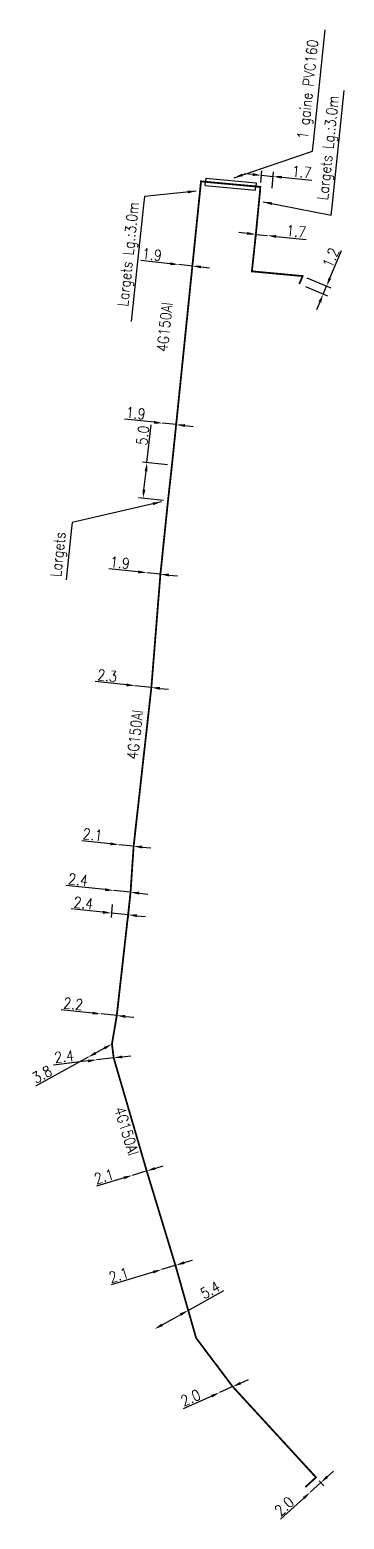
# Model space of a CAD drawing. Header units: millimetres. Extents: x 80993 to 81985, y 144000 to 145002.
# Drawn here: x 81684.7 to 81728.5, y 144663.4 to 144870.7 of the extents above; entities that cross this region are included whole.
import ezdxf

# ---------------------------------------------------------------- set-up
doc = ezdxf.new("R2010")
doc.units = ezdxf.units.MM
doc.header["$PDMODE"] = 34
doc.linetypes.add('B_ST_AL', pattern=[2000, 1000, 1000])
doc.layers.get('Defpoints').update_dxf_attribs({"linetype": 'CONTINUOUS'})
for name, color, linetype in [('B_110', 1, 'CONTINUOUS'), ('B_400', 7, 'CONTINUOUS'), ('B_420', 7, 'CONTINUOUS')]:
    doc.layers.add(name, color=color, linetype=linetype)
doc.styles.get("Standard").update_dxf_attribs({"font": 'romans.shx', "width": 0.85})
doc.dimstyles.get("Standard").update_dxf_attribs({"dimtxt": 1.5, "dimasz": 1.2, "dimexe": 0.625, "dimexo": 0.625, "dimgap": 0.25, "dimtad": 1, "dimdec": 1, "dimzin": 0, "dimdsep": 46, "dimtxsty": 'Standard', "dimcen": -0.5, "dimadec": 0, "dimazin": 0, "dimtfac": 1, "dimtdec": 1, "dimtmove": 0, "dimatfit": 3, "dimfxl": 0, "dimtolj": 1, "dimtzin": 0, "dimarcsym": 0})

# ---------------------------------------------------------------- blocks, each defined once
blk = doc.blocks.new('*D476')
at = {"layer": 'B_110', "color": 0, "linetype": 'Continuous', "lineweight": -2, "transparency": 16777216}
for p, q in [((81706.81, 144692.43), (81711.77, 144695.18)), ((81703.18, 144690.42), (81705.76, 144691.85))]:
    blk.add_line(p, q, dxfattribs=at)
at = {"layer": 'B_110', "color": 0, "linetype": 'Continuous', "transparency": 16777216}
for points in [[(81705.67, 144692.02), (81705.86, 144691.67), (81706.81, 144692.43)], [(81703.09, 144690.59), (81703.28, 144690.24), (81702.13, 144689.83)]]:
    blk.add_solid(points, dxfattribs=at)
at = {"layer": 'Defpoints', "color": 0, "linetype": 'Continuous', "transparency": 16777216}
for p in [(81706.81, 144692.43), (81706.81, 144692.43), (81702.13, 144689.83)]:
    blk.add_point(p, dxfattribs=at)
at = {"layer": 'B_110', "color": 0, "linetype": 'Continuous', "transparency": 16777216, "insert": (81709.87, 144695.27), "char_height": 1.5, "attachment_point": 5, "rotation": 29.0399}
blk.add_mtext('\\A1;5.4', dxfattribs=at)
blk = doc.blocks.new('*D477')
at = {"layer": 'B_110', "color": 0, "linetype": 'Continuous', "lineweight": -2, "transparency": 16777216}
for p, q in [((81705.11, 144698.72), (81703.1, 144698.11)), ((81706.26, 144699.07), (81707.41, 144699.42)), ((81701.95, 144697.76), (81696.09, 144695.97))]:
    blk.add_line(p, q, dxfattribs=at)
at = {"layer": 'B_110', "color": 0, "linetype": 'Continuous', "transparency": 16777216}
for points in [[(81701.89, 144697.95), (81702.01, 144697.57), (81703.1, 144698.11)], [(81706.2, 144699.26), (81706.32, 144698.88), (81705.11, 144698.72)]]:
    blk.add_solid(points, dxfattribs=at)
at = {"layer": 'Defpoints', "color": 0, "linetype": 'Continuous', "transparency": 16777216}
for p in [(81703.1, 144698.11), (81705.11, 144698.72), (81705.11, 144698.72)]:
    blk.add_point(p, dxfattribs=at)
at = {"layer": 'B_110', "color": 0, "linetype": 'Continuous', "transparency": 16777216, "insert": (81697.14, 144697.34), "char_height": 1.5, "attachment_point": 5, "rotation": 16.9431}
blk.add_mtext('\\A1;2.1', dxfattribs=at)
blk = doc.blocks.new('*D478')
at = {"layer": 'B_110', "color": 0, "linetype": 'Continuous', "lineweight": -2, "transparency": 16777216}
for p, q in [((81702.17, 144712.19), (81703.32, 144712.54)), ((81697.87, 144710.88), (81694.04, 144709.71)), ((81701.03, 144711.84), (81699.02, 144711.22)), ((81699.2, 144710.63), (81699.2, 144710.63)), ((81701.21, 144711.24), (81701.21, 144711.24))]:
    blk.add_line(p, q, dxfattribs=at)
at = {"layer": 'B_110', "color": 0, "linetype": 'Continuous', "transparency": 16777216}
for points in [[(81702.12, 144712.38), (81702.23, 144712), (81701.03, 144711.84)], [(81697.81, 144711.07), (81697.93, 144710.68), (81699.02, 144711.22)]]:
    blk.add_solid(points, dxfattribs=at)
at = {"layer": 'Defpoints', "color": 0, "linetype": 'Continuous', "transparency": 16777216}
for p in [(81699.02, 144711.22), (81701.03, 144711.84), (81701.03, 144711.84)]:
    blk.add_point(p, dxfattribs=at)
at = {"layer": 'B_110', "color": 0, "linetype": 'Continuous', "transparency": 16777216, "insert": (81695.09, 144711.07), "char_height": 1.5, "attachment_point": 5, "rotation": 16.9431}
blk.add_mtext('\\A1;2.1', dxfattribs=at)
blk = doc.blocks.new('*D479')
at = {"layer": 'B_110', "color": 0, "linetype": 'Continuous', "lineweight": -2, "transparency": 16777216}
for p, q in [((81692.85, 144727.15), (81688.05, 144726.58)), ((81696.43, 144727.58), (81694.05, 144727.3)), ((81697.62, 144727.73), (81698.81, 144727.87))]:
    blk.add_line(p, q, dxfattribs=at)
at = {"layer": 'B_110', "color": 0, "linetype": 'Continuous', "transparency": 16777216}
for points in [[(81692.83, 144727.35), (81692.88, 144726.95), (81694.05, 144727.3)], [(81697.6, 144727.92), (81697.64, 144727.53), (81696.43, 144727.58)]]:
    blk.add_solid(points, dxfattribs=at)
at = {"layer": 'Defpoints', "color": 0, "linetype": 'Continuous', "transparency": 16777216}
for p in [(81694.05, 144727.3), (81696.43, 144727.58), (81696.43, 144727.58)]:
    blk.add_point(p, dxfattribs=at)
at = {"layer": 'B_110', "color": 0, "linetype": 'Continuous', "transparency": 16777216, "insert": (81689.53, 144727.76), "char_height": 1.5, "attachment_point": 5, "rotation": 6.8434}
blk.add_mtext('\\A1;2.4', dxfattribs=at)
blk = doc.blocks.new('*D480')
at = {"layer": 'B_110', "color": 0, "linetype": 'Continuous', "lineweight": -2, "transparency": 16777216}
for p, q in [((81693.47, 144733.82), (81689.12, 144734.26)), ((81696.86, 144733.47), (81694.67, 144733.69)), ((81698.05, 144733.35), (81699.24, 144733.23))]:
    blk.add_line(p, q, dxfattribs=at)
at = {"layer": 'B_110', "color": 0, "linetype": 'Continuous', "transparency": 16777216}
for points in [[(81693.49, 144734.02), (81693.45, 144733.62), (81694.67, 144733.69)], [(81698.07, 144733.55), (81698.03, 144733.15), (81696.86, 144733.47)]]:
    blk.add_solid(points, dxfattribs=at)
at = {"layer": 'Defpoints', "color": 0, "linetype": 'Continuous', "transparency": 16777216}
for p in [(81694.67, 144733.69), (81696.86, 144733.47), (81696.86, 144733.47)]:
    blk.add_point(p, dxfattribs=at)
at = {"layer": 'B_110', "color": 0, "linetype": 'Continuous', "transparency": 16777216, "insert": (81690.8, 144735.1), "char_height": 1.5, "attachment_point": 5, "rotation": 354.1475}
blk.add_mtext('\\A1;2.2', dxfattribs=at)
blk = doc.blocks.new('*D481')
at = {"layer": 'B_110', "color": 0, "linetype": 'Continuous', "lineweight": -2, "transparency": 16777216}
for p, q in [((81694.93, 144747.86), (81690.52, 144748.31)), ((81696.24, 144748.94), (81696.06, 144747.11)), ((81698.46, 144747.5), (81696.12, 144747.74)), ((81698.58, 144748.7), (81698.39, 144746.87)), ((81699.65, 144747.37), (81700.84, 144747.25))]:
    blk.add_line(p, q, dxfattribs=at)
at = {"layer": 'B_110', "color": 0, "linetype": 'Continuous', "transparency": 16777216}
for points in [[(81694.95, 144748.06), (81694.9, 144747.66), (81696.12, 144747.74)], [(81699.67, 144747.57), (81699.63, 144747.17), (81698.46, 144747.5)]]:
    blk.add_solid(points, dxfattribs=at)
at = {"layer": 'Defpoints', "color": 0, "linetype": 'Continuous', "transparency": 16777216}
for p in [(81696.31, 144749.56), (81698.64, 144749.32), (81698.46, 144747.5)]:
    blk.add_point(p, dxfattribs=at)
at = {"layer": 'B_110', "color": 0, "linetype": 'Continuous', "transparency": 16777216, "insert": (81692.23, 144749.14), "char_height": 1.5, "attachment_point": 5, "rotation": 354.1475}
blk.add_mtext('\\A1;2.4', dxfattribs=at)
blk = doc.blocks.new('*D482')
at = {"layer": 'B_110', "color": 0, "linetype": 'Continuous', "lineweight": -2, "transparency": 16777216}
for p, q in [((81695.25, 144751), (81689.77, 144751.56)), ((81696.38, 144750.26), (81696.38, 144750.26)), ((81698.78, 144750.64), (81696.44, 144750.88)), ((81698.71, 144750.02), (81698.71, 144750.02)), ((81699.97, 144750.52), (81701.17, 144750.39))]:
    blk.add_line(p, q, dxfattribs=at)
at = {"layer": 'B_110', "color": 0, "linetype": 'Continuous', "transparency": 16777216}
for points in [[(81695.27, 144751.2), (81695.23, 144750.8), (81696.44, 144750.88)], [(81699.99, 144750.71), (81699.95, 144750.32), (81698.78, 144750.64)]]:
    blk.add_solid(points, dxfattribs=at)
at = {"layer": 'Defpoints', "color": 0, "linetype": 'Continuous', "transparency": 16777216}
for p in [(81696.44, 144750.88), (81698.78, 144750.64), (81698.78, 144750.64)]:
    blk.add_point(p, dxfattribs=at)
at = {"layer": 'B_110', "color": 0, "linetype": 'Continuous', "transparency": 16777216, "insert": (81691.48, 144752.39), "char_height": 1.5, "attachment_point": 5, "rotation": 354.1475}
blk.add_mtext('\\A1;2.4', dxfattribs=at)
blk = doc.blocks.new('*D483')
at = {"layer": 'B_110', "color": 0, "linetype": 'Continuous', "lineweight": -2, "transparency": 16777216}
for p, q in [((81695.98, 144757.38), (81692, 144757.8)), ((81697.11, 144756.64), (81697.11, 144756.64)), ((81699.21, 144757.05), (81697.17, 144757.26)), ((81699.15, 144756.43), (81699.15, 144756.43)), ((81700.41, 144756.92), (81701.6, 144756.8))]:
    blk.add_line(p, q, dxfattribs=at)
at = {"layer": 'B_110', "color": 0, "linetype": 'Continuous', "transparency": 16777216}
for points in [[(81696, 144757.58), (81695.96, 144757.18), (81697.17, 144757.26)], [(81700.43, 144757.12), (81700.39, 144756.72), (81699.21, 144757.05)]]:
    blk.add_solid(points, dxfattribs=at)
at = {"layer": 'Defpoints', "color": 0, "linetype": 'Continuous', "transparency": 16777216}
for p in [(81697.17, 144757.26), (81699.21, 144757.05), (81699.21, 144757.05)]:
    blk.add_point(p, dxfattribs=at)
at = {"layer": 'B_110', "color": 0, "linetype": 'Continuous', "transparency": 16777216, "insert": (81693.49, 144758.65), "char_height": 1.5, "attachment_point": 5, "rotation": 354.0748}
blk.add_mtext('\\A1;2.1', dxfattribs=at)
blk = doc.blocks.new('*D484')
at = {"layer": 'B_110', "color": 0, "linetype": 'Continuous', "lineweight": -2, "transparency": 16777216}
for p, q in [((81698.2, 144779.51), (81693.85, 144779.96)), ((81701.68, 144779.15), (81699.39, 144779.38)), ((81702.87, 144779.02), (81704.06, 144778.9))]:
    blk.add_line(p, q, dxfattribs=at)
at = {"layer": 'B_110', "color": 0, "linetype": 'Continuous', "transparency": 16777216}
for points in [[(81698.22, 144779.71), (81698.18, 144779.31), (81699.39, 144779.38)], [(81702.89, 144779.22), (81702.85, 144778.82), (81701.68, 144779.15)]]:
    blk.add_solid(points, dxfattribs=at)
at = {"layer": 'Defpoints', "color": 0, "linetype": 'Continuous', "transparency": 16777216}
for p in [(81699.39, 144779.38), (81701.68, 144779.15), (81701.68, 144779.15)]:
    blk.add_point(p, dxfattribs=at)
at = {"layer": 'B_110', "color": 0, "linetype": 'Continuous', "transparency": 16777216, "insert": (81695.53, 144780.79), "char_height": 1.5, "attachment_point": 5, "rotation": 354.0748}
blk.add_mtext('\\A1;2.3', dxfattribs=at)
blk = doc.blocks.new('*D485')
at = {"layer": 'B_110', "color": 0, "linetype": 'Continuous', "lineweight": -2, "transparency": 16777216}
for p, q in [((81699.85, 144795.24), (81695.75, 144795.67)), ((81701.11, 144795.74), (81701.11, 144795.74)), ((81703, 144795.54), (81703, 144795.54)), ((81702.94, 144794.92), (81701.05, 144795.12)), ((81704.13, 144794.8), (81705.32, 144794.67))]:
    blk.add_line(p, q, dxfattribs=at)
at = {"layer": 'B_110', "color": 0, "linetype": 'Continuous', "transparency": 16777216}
for points in [[(81699.87, 144795.44), (81699.83, 144795.04), (81701.05, 144795.12)], [(81704.15, 144794.99), (81704.11, 144794.6), (81702.94, 144794.92)]]:
    blk.add_solid(points, dxfattribs=at)
at = {"layer": 'Defpoints', "color": 0, "linetype": 'Continuous', "transparency": 16777216}
for p in [(81701.05, 144795.12), (81702.94, 144794.92), (81702.94, 144794.92)]:
    blk.add_point(p, dxfattribs=at)
at = {"layer": 'B_110', "color": 0, "linetype": 'Continuous', "transparency": 16777216, "insert": (81697.31, 144796.51), "char_height": 1.5, "attachment_point": 5, "rotation": 354.0748}
blk.add_mtext('\\A1;1.9', dxfattribs=at)
blk = doc.blocks.new('*D486')
at = {"layer": 'B_110', "color": 0, "linetype": 'Continuous', "lineweight": -2, "transparency": 16777216}
for p, q in [((81702.05, 144816.06), (81697.94, 144816.48)), ((81705.13, 144815.74), (81703.24, 144815.93)), ((81706.33, 144815.61), (81707.52, 144815.49))]:
    blk.add_line(p, q, dxfattribs=at)
at = {"layer": 'B_110', "color": 0, "linetype": 'Continuous', "transparency": 16777216}
for points in [[(81702.07, 144816.26), (81702.03, 144815.86), (81703.24, 144815.93)], [(81706.35, 144815.81), (81706.31, 144815.41), (81705.13, 144815.74)]]:
    blk.add_solid(points, dxfattribs=at)
at = {"layer": 'Defpoints', "color": 0, "linetype": 'Continuous', "transparency": 16777216}
for p in [(81703.24, 144815.93), (81705.13, 144815.74), (81705.13, 144815.74)]:
    blk.add_point(p, dxfattribs=at)
at = {"layer": 'B_110', "color": 0, "linetype": 'Continuous', "transparency": 16777216, "insert": (81699.5, 144817.33), "char_height": 1.5, "attachment_point": 5, "rotation": 354.0833}
blk.add_mtext('\\A1;1.9', dxfattribs=at)
blk = doc.blocks.new('*D487')
at = {"layer": 'B_110', "color": 0, "linetype": 'Continuous', "lineweight": -2, "transparency": 16777216}
for p, q in [((81704.31, 144838.14), (81700.2, 144838.57)), ((81707.39, 144837.82), (81705.5, 144838.02)), ((81708.59, 144837.69), (81709.78, 144837.57))]:
    blk.add_line(p, q, dxfattribs=at)
at = {"layer": 'B_110', "color": 0, "linetype": 'Continuous', "transparency": 16777216}
for points in [[(81704.33, 144838.34), (81704.29, 144837.94), (81705.5, 144838.02)], [(81708.61, 144837.89), (81708.57, 144837.5), (81707.39, 144837.82)]]:
    blk.add_solid(points, dxfattribs=at)
at = {"layer": 'Defpoints', "color": 0, "linetype": 'Continuous', "transparency": 16777216}
for p in [(81705.5, 144838.02), (81707.39, 144837.82), (81707.39, 144837.82)]:
    blk.add_point(p, dxfattribs=at)
at = {"layer": 'B_110', "color": 0, "linetype": 'Continuous', "transparency": 16777216, "insert": (81701.77, 144839.42), "char_height": 1.5, "attachment_point": 5, "rotation": 354.0128}
blk.add_mtext('\\A1;1.9', dxfattribs=at)
blk = doc.blocks.new('*D488')
at = {"layer": 'B_110', "color": 0, "linetype": 'Continuous', "lineweight": -2, "transparency": 16777216}
for p, q in [((81715.03, 144842.36), (81713.84, 144842.49)), ((81716.23, 144842.23), (81717.87, 144842.06)), ((81719.06, 144841.93), (81723.23, 144841.49))]:
    blk.add_line(p, q, dxfattribs=at)
at = {"layer": 'B_110', "color": 0, "linetype": 'Continuous', "transparency": 16777216}
for points in [[(81715.06, 144842.56), (81715.01, 144842.16), (81716.23, 144842.23)], [(81719.08, 144842.13), (81719.04, 144841.73), (81717.87, 144842.06)]]:
    blk.add_solid(points, dxfattribs=at)
at = {"layer": 'Defpoints', "color": 0, "linetype": 'Continuous', "transparency": 16777216}
for p in [(81716.23, 144842.23), (81716.23, 144842.23), (81717.87, 144842.06)]:
    blk.add_point(p, dxfattribs=at)
at = {"layer": 'B_110', "color": 0, "linetype": 'Continuous', "transparency": 16777216, "insert": (81721.85, 144842.64), "char_height": 1.5, "attachment_point": 5, "rotation": 353.9133}
blk.add_mtext('\\A1;1.7', dxfattribs=at)
blk = doc.blocks.new('*D489')
at = {"layer": 'B_110', "color": 0, "linetype": 'Continuous', "lineweight": -2, "transparency": 16777216}
for p, q in [((81713.01, 144681.81), (81711.18, 144680.99)), ((81714.1, 144682.3), (81715.2, 144682.79)), ((81710.09, 144680.49), (81706.11, 144678.7))]:
    blk.add_line(p, q, dxfattribs=at)
at = {"layer": 'B_110', "color": 0, "linetype": 'Continuous', "transparency": 16777216}
for points in [[(81714.02, 144682.48), (81714.18, 144682.12), (81713.01, 144681.81)], [(81710.01, 144680.67), (81710.17, 144680.31), (81711.18, 144680.99)]]:
    blk.add_solid(points, dxfattribs=at)
at = {"layer": 'Defpoints', "color": 0, "linetype": 'Continuous', "transparency": 16777216}
for p in [(81713.01, 144681.81), (81713.01, 144681.81), (81711.18, 144680.99)]:
    blk.add_point(p, dxfattribs=at)
at = {"layer": 'B_110', "color": 0, "linetype": 'Continuous', "transparency": 16777216, "insert": (81707.14, 144680.26), "char_height": 1.5, "attachment_point": 5, "rotation": 24.2716}
blk.add_mtext('\\A1;2.0', dxfattribs=at)
blk = doc.blocks.new('*D490')
at = {"layer": 'B_110', "color": 0, "linetype": 'Continuous', "lineweight": -2, "transparency": 16777216}
for p, q in [((81692.86, 144727.67), (81685.56, 144723.65)), ((81695.14, 144728.92), (81693.91, 144728.25))]:
    blk.add_line(p, q, dxfattribs=at)
at = {"layer": 'B_110', "color": 0, "linetype": 'Continuous', "transparency": 16777216}
for points in [[(81695.04, 144729.1), (81695.23, 144728.75), (81696.19, 144729.5)], [(81693.81, 144728.42), (81694.01, 144728.07), (81692.86, 144727.67)]]:
    blk.add_solid(points, dxfattribs=at)
at = {"layer": 'Defpoints', "color": 0, "linetype": 'Continuous', "transparency": 16777216}
for p in [(81696.19, 144729.5), (81696.19, 144729.5), (81692.86, 144727.67)]:
    blk.add_point(p, dxfattribs=at)
at = {"layer": 'B_110', "color": 0, "linetype": 'Continuous', "transparency": 16777216, "insert": (81686.46, 144725.29), "char_height": 1.5, "attachment_point": 5, "rotation": 28.8135}
blk.add_mtext('\\A1;3.8', dxfattribs=at)
blk = doc.blocks.new('*D491')
at = {"layer": 'B_110', "color": 0, "linetype": 'Continuous', "lineweight": -2, "transparency": 16777216}
for p, q in [((81726.17, 144669.25), (81727.05, 144670.06)), ((81725.28, 144668.45), (81723.8, 144667.1)), ((81725.03, 144668.72), (81725.7, 144667.98)), ((81722.91, 144666.29), (81719.67, 144663.35))]:
    blk.add_line(p, q, dxfattribs=at)
at = {"layer": 'B_110', "color": 0, "linetype": 'Continuous', "transparency": 16777216}
for points in [[(81726.03, 144669.4), (81726.3, 144669.11), (81725.28, 144668.45)], [(81722.77, 144666.44), (81723.04, 144666.15), (81723.8, 144667.1)]]:
    blk.add_solid(points, dxfattribs=at)
at = {"layer": 'Defpoints', "color": 0, "linetype": 'Continuous', "transparency": 16777216}
for p in [(81724.61, 144669.18), (81723.8, 144667.1), (81725.28, 144668.45)]:
    blk.add_point(p, dxfattribs=at)
at = {"layer": 'B_110', "color": 0, "linetype": 'Continuous', "transparency": 16777216, "insert": (81720.18, 144665.16), "char_height": 1.5, "attachment_point": 5, "rotation": 42.2632}
blk.add_mtext('\\A1;2.0', dxfattribs=at)
blk = doc.blocks.new('*D492')
at = {"layer": 'B_110', "color": 0, "linetype": 'Continuous', "lineweight": -2, "transparency": 16777216}
for p, q in [((81715.81, 144850.56), (81714.62, 144850.67)), ((81716.91, 144849.46), (81717.06, 144851.07)), ((81717, 144850.45), (81718.65, 144850.29)), ((81718.49, 144848.67), (81718.71, 144850.92)), ((81719.84, 144850.18), (81724.01, 144849.79))]:
    blk.add_line(p, q, dxfattribs=at)
at = {"layer": 'B_110', "color": 0, "linetype": 'Continuous', "transparency": 16777216}
for points in [[(81715.83, 144850.76), (81715.79, 144850.36), (81717, 144850.45)], [(81719.86, 144850.38), (81719.82, 144849.98), (81718.65, 144850.29)]]:
    blk.add_solid(points, dxfattribs=at)
at = {"layer": 'Defpoints', "color": 0, "linetype": 'Continuous', "transparency": 16777216}
for p in [(81717, 144850.45), (81716.85, 144848.84), (81718.44, 144848.05)]:
    blk.add_point(p, dxfattribs=at)
at = {"layer": 'B_110', "color": 0, "linetype": 'Continuous', "transparency": 16777216, "insert": (81722.62, 144850.92), "char_height": 1.5, "attachment_point": 5, "rotation": 354.5937}
blk.add_mtext('\\A1;1.7', dxfattribs=at)
blk = doc.blocks.new('*D493')
at = {"layer": 'B_110', "color": 0, "linetype": 'Continuous', "lineweight": -2, "transparency": 16777216}
for p, q in [((81726.55, 144836.12), (81728.17, 144839.98)), ((81723.15, 144834.95), (81726.19, 144833.67)), ((81723.32, 144836.18), (81726.66, 144834.77)), ((81725.61, 144833.91), (81726.08, 144835.02)), ((81725.15, 144832.8), (81724.68, 144831.7))]:
    blk.add_line(p, q, dxfattribs=at)
at = {"layer": 'B_110', "color": 0, "linetype": 'Continuous', "transparency": 16777216}
for points in [[(81726.36, 144836.2), (81726.73, 144836.04), (81726.08, 144835.02)], [(81724.96, 144832.88), (81725.33, 144832.73), (81725.61, 144833.91)]]:
    blk.add_solid(points, dxfattribs=at)
at = {"layer": 'Defpoints', "color": 0, "linetype": 'Continuous', "transparency": 16777216}
for p in [(81722.58, 144835.19), (81722.75, 144836.42), (81726.08, 144835.02)]:
    blk.add_point(p, dxfattribs=at)
at = {"layer": 'B_110', "color": 0, "linetype": 'Continuous', "transparency": 16777216, "insert": (81726.67, 144838.99), "char_height": 1.5, "attachment_point": 5, "rotation": 67.1329}
blk.add_mtext('\\A1;1.2', dxfattribs=at)
blk = doc.blocks.new('*D494')
at = {"layer": 'B_420', "color": 0, "linetype": 'Continuous', "lineweight": -2, "transparency": 16777216}
for p, q in [((81701.07, 144810.46), (81701.65, 144815.71)), ((81703.91, 144810.14), (81700.45, 144810.53)), ((81700.65, 144806.68), (81700.94, 144809.26)), ((81703.37, 144805.17), (81699.9, 144805.56))]:
    blk.add_line(p, q, dxfattribs=at)
at = {"layer": 'B_420', "color": 0, "linetype": 'Continuous', "transparency": 16777216}
for points in [[(81700.74, 144809.29), (81701.13, 144809.24), (81701.07, 144810.46)], [(81700.45, 144806.7), (81700.85, 144806.66), (81700.52, 144805.49)]]:
    blk.add_solid(points, dxfattribs=at)
at = {"layer": 'Defpoints', "color": 0, "linetype": 'Continuous', "transparency": 16777216}
for p in [(81704.54, 144810.07), (81700.52, 144805.49), (81703.99, 144805.1)]:
    blk.add_point(p, dxfattribs=at)
at = {"layer": 'B_420', "color": 0, "linetype": 'Continuous', "transparency": 16777216, "insert": (81700.48, 144814.24), "char_height": 1.5, "attachment_point": 5, "rotation": 83.701}
blk.add_mtext('\\A1;5.0', dxfattribs=at)

msp = doc.modelspace()

# ---------------------------------------------------------------- linework, layer by layer
at = {"layer": 'B_110', "linetype": 'B_ST_AL', "flags": 128}
msp.add_lwpolyline([(81722.28, 144835.31, 0.25, 0.25, 0), (81722.75, 144836.42, 0.25, 0.25, 0), (81715.68, 144837.08, 0.25, 0.25, 0), (81716.23, 144842.23, 0.25, 0.25, 0), (81716.52, 144845.23, 0.25, 0.25, 0), (81716.81, 144848.21, 0.25, 0.25, 0), (81716.81, 144848.21, 0.25, 0.25, 0), (81716.85, 144848.84, 0.25, 0.25, 0), (81709.23, 144849.54, 0.25, 0.25, 0), (81708.59, 144849.61, 0.25, 0.25, 0), (81708.29, 144846.62, 0.25, 0.25, 0), (81707.39, 144837.82, 0.25, 0.25, 0), (81705.13, 144815.74, 0.25, 0.25, 0), (81704.54, 144810.07, 0.25, 0.25, 0), (81703.99, 144805.1, 0.25, 0.25, 0), (81702.94, 144794.92, 0.25, 0.25, 0), (81701.68, 144779.15, 0.25, 0.25, 0), (81699.21, 144757.05, 0.25, 0.25, 0), (81698.78, 144750.64, 0.25, 0.25, 0), (81698.64, 144749.32, 0.25, 0.25, 0), (81696.86, 144733.47, 0.25, 0.25, 0), (81696.19, 144729.5, 0.25, 0.25, 0), (81696.43, 144727.58, 0.25, 0.25, 0), (81696.43, 144727.58, 0.25, 0.25, 0), (81701.03, 144711.84, 0.25, 0.25, 0), (81705.03, 144698.7, 0.25, 0.25, 0), (81706.81, 144692.43, 0.25, 0.25, 0), (81707.91, 144688.58, 0.25, 0.25, 0), (81713.01, 144681.81, 0.25, 0.25, 0), (81724.61, 144669.18, 0.25, 0.25, 0), (81723.13, 144667.83, 0, 0, 0)], format="xyseb", dxfattribs=at)
at = {"layer": 'B_400', "color": 7, "linetype": 'CONTINUOUS'}
for p, q in [((81709.19, 144849.05), (81709.23, 144849.54)), ((81709.28, 144850.04), (81709.23, 144849.54)), ((81709.28, 144850.04), (81716.29, 144849.39)), ((81716.29, 144849.39), (81716.25, 144848.89)), ((81709.19, 144849.05), (81716.2, 144848.4)), ((81716.2, 144848.4), (81716.25, 144848.89))]:
    msp.add_line(p, q, dxfattribs=at)

# ---------------------------------------------------------------- texts
at = {"layer": 'B_110', "linetype": 'Continuous', "width": 0.85}
for rotation, p in [(84.1539, (81703.92, 144825.8)), (83.6377, (81699.76, 144769.05)), (286.9431, (81696.5, 144720.48))]:
    msp.add_text('4G150Al', height=1.5, rotation=rotation, dxfattribs=at).set_placement(p)
at = {"layer": 'B_400', "linetype": 'Continuous', "insert": (81721.97, 144855.57), "char_height": 1.5, "attachment_point": 1, "rotation": 84}
msp.add_mtext('\\A1;1 gaine PVC160', dxfattribs=at)
at = {"layer": 'B_420', "linetype": 'Continuous', "char_height": 1.5, "rotation": 84}
for s, insert, attachment_point in [('\\A1;Largets Lg.:3.0m', (81726.75, 144846.88), 7), ('\\A1;Largets Lg.:3.0m', (81700.44, 144846.58), 9), ('\\A1;Largets', (81690.24, 144800.65), 9)]:
    msp.add_mtext(s, dxfattribs=dict(at, insert=insert, attachment_point=attachment_point))

# ---------------------------------------------------------------- dimensions: what is measured, and where the dimension line sits
at = {"layer": 'B_110', "linetype": 'Continuous'}
for base, p1, p2, angle, picture, middle, dimtype in [((81717, 144850.45), (81718.44, 144848.05), (81716.85, 144848.84), 174.5937, '*D492', (81722.52, 144849.93), 160), ((81716.2273, 144842.2349), (81717.868, 144842.0599), (81716.2273, 144842.2349), 173.9133, '*D488', (81721.7407, 144841.6469), 161), ((81707.39, 144837.82), (81705.5, 144838.02), (81707.39, 144837.82), 354.0128, '*D487', (81701.66, 144838.42), 161), ((81726.08, 144835.02), (81722.58, 144835.19), (81722.75, 144836.42), 67.1329, '*D493', (81727.59, 144838.6), 160), ((81705.13, 144815.74), (81703.24, 144815.93), (81705.13, 144815.74), 354.0833, '*D486', (81699.4, 144816.33), 161), ((81702.94, 144794.92), (81701.05, 144795.12), (81702.94, 144794.92), 354.0748, '*D485', (81697.2, 144795.51), 161), ((81701.68, 144779.15), (81699.39, 144779.38), (81701.68, 144779.15), 354.0748, '*D484', (81695.43, 144779.79), 161), ((81699.21, 144757.05), (81697.17, 144757.26), (81699.21, 144757.05), 354.0748, '*D483', (81693.39, 144757.65), 161), ((81698.78, 144750.64), (81696.44, 144750.88), (81698.78, 144750.64), 354.1475, '*D482', (81691.38, 144751.4), 161), ((81698.46, 144747.5), (81696.31, 144749.56), (81698.64, 144749.32), 354.1475, '*D481', (81692.12, 144748.14), 161), ((81696.86, 144733.47), (81694.67, 144733.69), (81696.86, 144733.47), 354.1475, '*D480', (81690.7, 144734.1), 161), ((81696.19, 144729.5), (81692.86, 144727.67), (81696.19, 144729.5), 28.8135, '*D490', (81686.95, 144724.42), 161), ((81696.43, 144727.58), (81694.05, 144727.3), (81696.43, 144727.58), 6.8434, '*D479', (81689.65, 144726.77), 161), ((81701.03, 144711.84), (81699.02, 144711.22), (81701.03, 144711.84), 16.9431, '*D478', (81695.38, 144710.12), 161), ((81705.11, 144698.72), (81703.1, 144698.11), (81705.11, 144698.72), 16.9431, '*D477', (81697.43, 144696.38), 161), ((81706.81, 144692.43), (81702.13, 144689.83), (81706.81, 144692.43), 29.0399, '*D476', (81710.36, 144694.4), 161), ((81713.01, 144681.81), (81711.18, 144680.99), (81713.01, 144681.81), 24.2716, '*D489', (81707.55, 144679.35), 161), ((81725.28, 144668.45), (81723.8, 144667.1), (81724.61, 144669.18), 222.2632, '*D491', (81720.85, 144664.42), 160)]:
    dim = msp.add_linear_dim(base=base, p1=p1, p2=p2, angle=angle, dimstyle='Standard', dxfattribs=at)
    dim.commit()
    dim.dimension.update_dxf_attribs({"geometry": picture, "text_midpoint": middle, "dimtype": dimtype})
at = {"layer": 'B_420', "linetype": 'Continuous'}
dim = msp.add_linear_dim(base=(81700.52, 144805.49), p1=(81704.54, 144810.07), p2=(81703.99, 144805.1), angle=83.701, dimstyle='Standard', dxfattribs=at)
dim.commit()
dim.dimension.update_dxf_attribs({"geometry": '*D494', "text_midpoint": (81701.47, 144814.13), "dimtype": 160})

# ---------------------------------------------------------------- leaders
at = {"layer": 'B_400', "linetype": 'Continuous', "annotation_type": 0, "has_hookline": 1, "hookline_direction": 0, "text_width": 15.54, "horizontal_direction": (0.104528, 0.994522, 0)}
msp.add_leader([(81713.23, 144850.12), (81724.11, 144853.81), (81724.24, 144855)], dimstyle='Standard', override={"dimgap": 0.25, "dimtad": 1}, dxfattribs=at)
at = {"layer": 'B_420', "linetype": 'Continuous', "annotation_type": 0, "has_hookline": 1, "horizontal_direction": (0.104528, 0.994522, 0)}
for points, hookline_direction, text_width in [([(81717.27, 144846.74), (81726.71, 144844.89), (81726.84, 144846.08)], 0, 16.03), ([(81707.93, 144848.25), (81700.71, 144847.48), (81700.58, 144846.29)], 1, 16.03), ([(81703.07, 144804.99), (81690.65, 144802.1), (81690.53, 144800.91)], 1, 6.56)]:
    msp.add_leader(points, dimstyle='Standard', override={"dimgap": 0.25, "dimtad": 1}, dxfattribs=dict(at, hookline_direction=hookline_direction, text_width=text_width))

doc.saveas('drawing.dxf')
